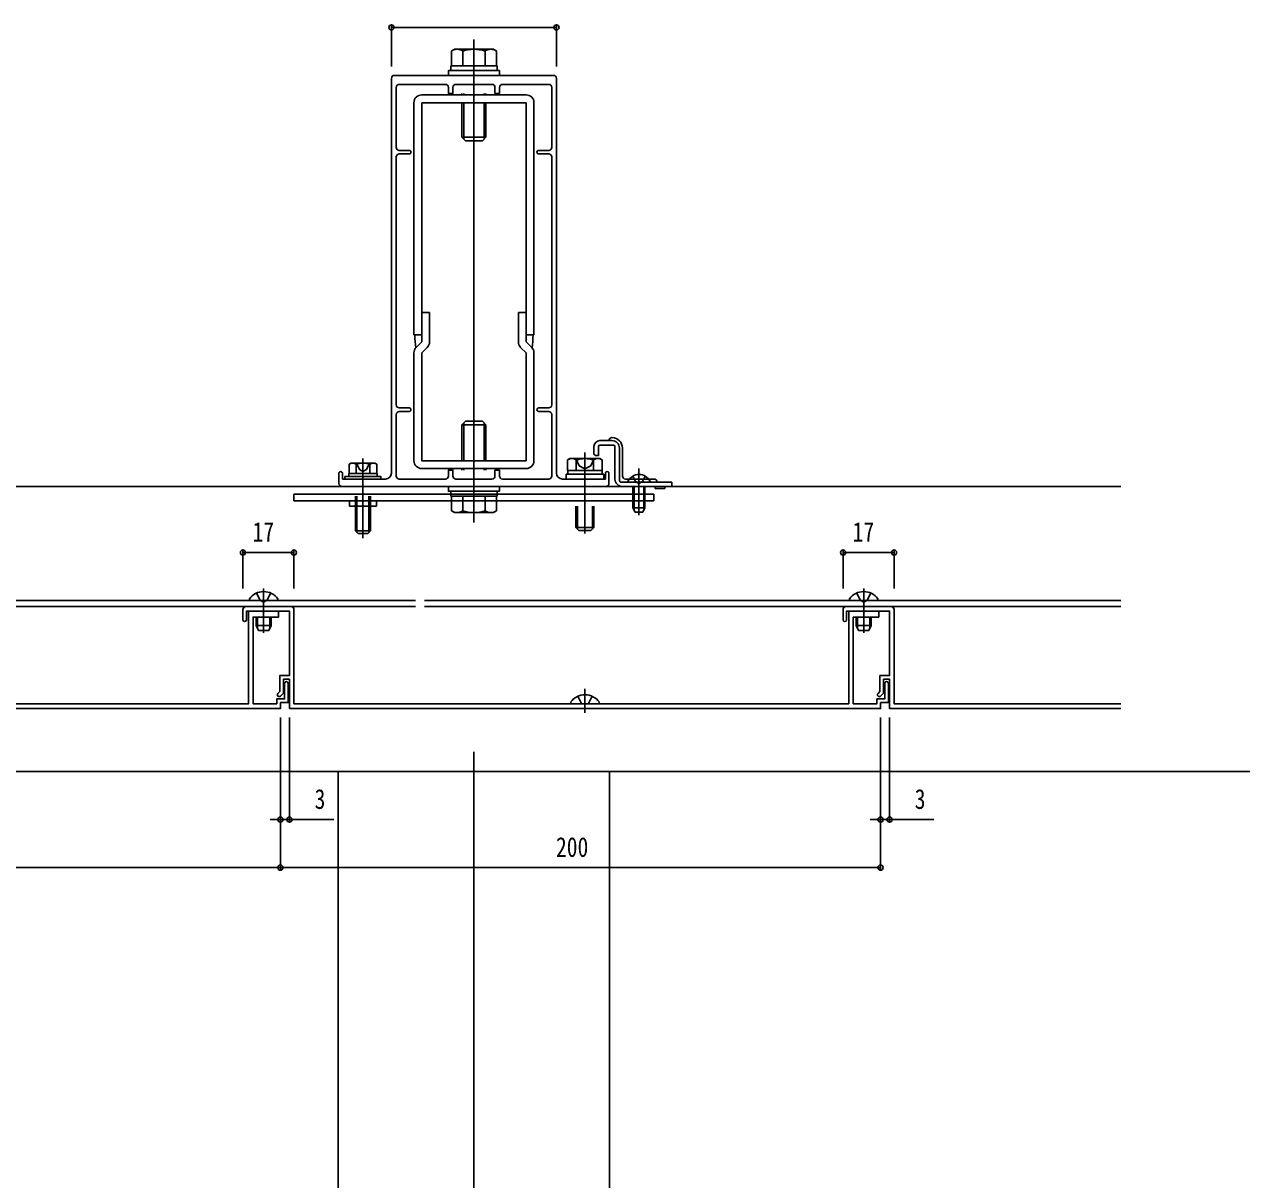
# Model space of a CAD drawing. Units: millimetres, scale not verified. Extents: x -841 to 841, y -594 to 594.
# Drawn here: x -405.8 to -0.1, y -207.8 to 177.2 of the extents above; entities that cross this region are included whole.
import ezdxf
from ezdxf.enums import TextEntityAlignment as Align

# ---------------------------------------------------------------- set-up
doc = ezdxf.new("R2010")
doc.units = ezdxf.units.MM
doc.header["$LTSCALE"] = 3
for name, color, linetype in [('0-2_YKK_11', 7, 'Continuous'), ('0-3_YKK_12', 2, 'Continuous'), ('0-4_YKK_13', 4, 'Continuous'), ('0-5_YKK_D', 6, 'Continuous')]:
    doc.layers.add(name, color=color, linetype=linetype)
doc.styles.add('ＭＳ ゴシック', font='')
doc.styles.get('ＭＳ ゴシック').set_extended_font_data('MS Gothic')

msp = doc.modelspace()

# ---------------------------------------------------------------- linework, layer by layer
at = {"layer": '0-2_YKK_11'}
for p, q in [((-283.427, 159.154), (-283.427, 27.654)), ((-229.427, 160.154), (-282.427, 160.154)), ((-228.427, 27.654), (-228.427, 159.154)), ((-281.827, 156.154), (-281.827, 136.154)), ((-265.427, 157.154), (-280.827, 157.154)), ((-249.927, 157.154), (-261.927, 157.154)), ((-231.027, 157.154), (-246.427, 157.154)), ((-230.027, 136.154), (-230.027, 156.154)), ((-280.827, 135.154), (-277.527, 135.154)), ((-277.527, 133.954), (-280.827, 133.954)), ((-234.327, 135.154), (-231.027, 135.154)), ((-231.027, 133.954), (-234.327, 133.954)), ((-281.827, 132.954), (-281.827, 50.354)), ((-230.027, 50.354), (-230.027, 132.954)), ((-280.827, 49.354), (-277.527, 49.354)), ((-234.327, 49.354), (-231.027, 49.354)), ((-281.827, 47.154), (-281.827, 26.654)), ((-277.527, 48.154), (-280.827, 48.154)), ((-231.027, 48.154), (-234.327, 48.154)), ((-230.027, 26.654), (-230.027, 47.154)), ((-300.927, 27.554), (-300.927, 24.154)), ((-280.827, 25.654), (-265.427, 25.654)), ((-261.927, 25.654), (-249.927, 25.654)), ((-246.427, 25.654), (-231.027, 25.654)), ((-210.927, 24.154), (-210.927, 27.554)), ((-299.927, 23.154), (-211.927, 23.154)), ((-332.927, -17.846), (-332.927, -21.246)), ((-316.927, -16.846), (-331.927, -16.846)), ((-132.927, -21.246), (-132.927, -17.846)), ((-131.927, -16.846), (-116.927, -16.846))]:
    msp.add_line(p, q, dxfattribs=at)
for points in [[(-262.927, 156.154), (-262.927, 154.154), (-264.427, 154.154), (-264.427, 156.154)], [(-247.427, 156.154), (-247.427, 154.154), (-248.927, 154.154), (-248.927, 156.154)], [(-264.427, 26.654), (-264.427, 28.654), (-262.927, 28.654), (-262.927, 26.654)], [(-248.927, 26.654), (-248.927, 28.654), (-247.427, 28.654), (-247.427, 26.654)], [(-285.427, 25.654), (-299.727, 25.654), (-299.727, 27.554)], [(-212.127, 27.554), (-212.127, 25.654), (-226.427, 25.654)], [(-319.027, -42.446), (-319.027, -47.646), (-321.627, -47.646), (-321.627, -49.246), (-329.527, -49.246), (-329.527, -20.346), (-321.027, -20.346), (-321.027, -18.346), (-325.568, -18.346), (-325.752, -18.466), (-326.302, -18.466), (-326.485, -18.346), (-331.027, -18.346), (-331.027, -49.246), (-506.827, -49.246)], [(-331.727, -21.246), (-331.727, -18.346), (-317.427, -18.346), (-317.427, -39.846), (-320.627, -39.846), (-320.627, -45.197), (-321.251, -45.822)], [(-119.027, -42.446), (-119.027, -47.646), (-121.627, -47.646), (-121.627, -49.246), (-129.527, -49.246), (-129.527, -20.346), (-121.027, -20.346), (-121.027, -18.346), (-125.568, -18.346), (-125.752, -18.466), (-126.302, -18.466), (-126.485, -18.346), (-131.027, -18.346), (-131.027, -49.246), (-315.927, -49.246), (-315.927, -17.846)], [(-121.251, -45.822), (-120.627, -45.197), (-120.627, -39.846), (-117.427, -39.846), (-117.427, -18.346), (-131.727, -18.346), (-131.727, -21.246)], [(-115.927, -17.846), (-115.927, -49.246), (-40.385, -49.246)], [(-517.427, -50.846), (-320.427, -50.846), (-320.427, -48.846), (-317.827, -48.846), (-317.827, -42.446)], [(-320.402, -46.67), (-319.427, -45.694), (-319.427, -41.046), (-317.427, -41.046), (-317.427, -50.846)], [(-317.427, -50.846), (-120.427, -50.846), (-120.427, -48.846), (-117.827, -48.846), (-117.827, -42.446)], [(-40.385, -50.846), (-117.427, -50.846), (-117.427, -41.046), (-119.427, -41.046), (-119.427, -45.694), (-120.402, -46.67)]]:
    msp.add_lwpolyline(points, dxfattribs=at)
for centre, radius, start, end in [((-282.427, 159.154), 1, 90.00001, 179.99999), ((-229.427, 159.154), 1, 0.00001, 89.99999), ((-280.827, 156.154), 1, 90.00001, 179.99999), ((-265.427, 156.154), 1, 0.00001, 89.99999), ((-261.927, 156.154), 1, 90.00001, 179.99999), ((-249.927, 156.154), 1, 0.00001, 89.99999), ((-246.427, 156.154), 1, 90.00001, 179.99999), ((-231.027, 156.154), 1, 0.00001, 89.99999), ((-280.827, 136.154), 1, 180.00001, 269.99999), ((-280.827, 132.954), 1, 90.00001, 179.99999), ((-277.527, 134.554), 0.6, 269.99999, 90.00001), ((-234.327, 134.554), 0.6, 89.99999, 270.00001), ((-231.027, 136.154), 1, 270.00001, 359.99999), ((-231.027, 132.954), 1, 0.00001, 89.99999), ((-280.827, 50.354), 1, 180.00001, 269.99999), ((-277.527, 48.754), 0.6, 269.99999, 90.00001), ((-234.327, 48.754), 0.6, 89.99999, 270.00001), ((-231.027, 50.354), 1, 270.00001, 359.99999), ((-280.827, 47.154), 1, 90.00001, 179.99999), ((-231.027, 47.154), 1, 0.00001, 89.99999), ((-300.327, 27.554), 0.6, 359.99999, 180.00001), ((-285.427, 27.654), 2, 270.00001, 359.99999), ((-280.827, 26.654), 1, 180.00001, 269.99999), ((-265.427, 26.654), 1, 270.00001, 359.99999), ((-261.927, 26.654), 1, 180.00001, 269.99999), ((-249.927, 26.654), 1, 270.00001, 359.99999), ((-246.427, 26.654), 1, 180.00001, 269.99999), ((-231.027, 26.654), 1, 270.00001, 359.99999), ((-226.427, 27.654), 2, 180.00001, 269.99999), ((-211.527, 27.554), 0.6, 359.99999, 180.00001), ((-299.927, 24.154), 1, 180.00001, 269.99999), ((-211.927, 24.154), 1, 270.00001, 359.99999), ((-331.927, -17.846), 1, 90.00001, 179.99999), ((-316.927, -17.846), 1, 0.00001, 89.99999), ((-131.927, -17.846), 1, 90, 180), ((-116.927, -17.846), 1, 0, 90), ((-332.327, -21.246), 0.6, 179.99999, 0.00001), ((-132.327, -21.246), 0.6, 180, 0), ((-318.427, -42.446), 0.6, 359.99999, 180.00001), ((-118.427, -42.446), 0.6, 359.99999, 180.00001), ((-320.827, -46.246), 0.6, 134.99999, 315.00001), ((-120.827, -46.246), 0.6, 135, 315)]:
    msp.add_arc(centre, radius, start, end, dxfattribs=at)
at = {"layer": '0-3_YKK_12'}
for p, q in [((-255.927, 172.118), (-255.927, 135.388)), ((-255.927, 160.154), (-255.927, 23.154)), ((-255.927, 11.191), (-255.927, 47.92)), ((-541.927, 23.154), (-40.385, 23.154)), ((-541.927, -14.846), (-275.424, -14.846)), ((-272.424, -14.846), (-40.385, -14.846)), ((-541.927, -16.846), (-275.424, -16.846)), ((-272.424, -16.846), (-40.385, -16.846)), ((-255.927, -65.22), (-255.927, -437.67)), ((-715.427, -71.846), (677.573, -71.846)), ((-301.127, -71.846), (-301.127, -363.17)), ((-210.727, -71.846), (-210.727, -363.17))]:
    msp.add_line(p, q, dxfattribs=at)
at = {"layer": '0-4_YKK_13'}
for p, q in [((-262.427, 168.854), (-263.432, 168.274)), ((-263.432, 163.354), (-263.432, 168.274)), ((-262.427, 168.854), (-249.427, 168.854)), ((-259.68, 163.354), (-259.68, 168.274)), ((-252.174, 163.354), (-252.174, 168.274)), ((-249.427, 168.854), (-248.421, 168.274)), ((-248.421, 163.354), (-248.421, 168.274)), ((-263.627, 163.354), (-248.227, 163.354)), ((-263.627, 163.354), (-263.627, 161.754)), ((-263.432, 163.354), (-248.421, 163.354)), ((-248.227, 163.354), (-248.227, 161.754)), ((-275.927, 73.654), (-275.927, 151.054)), ((-273.327, 153.654), (-238.527, 153.654)), ((-273.327, 151.054), (-238.527, 151.054)), ((-273.327, 71.354), (-273.327, 151.054)), ((-259.927, 153.654), (-259.927, 154.154)), ((-259.927, 139.554), (-259.927, 151.054)), ((-259.279, 153.654), (-259.279, 154.154)), ((-259.279, 138.906), (-259.279, 151.054)), ((-252.575, 153.654), (-252.575, 154.154)), ((-252.575, 138.906), (-252.575, 151.054)), ((-251.927, 154.154), (-251.927, 153.654)), ((-251.927, 151.054), (-251.927, 139.554)), ((-238.527, 151.054), (-238.527, 71.354)), ((-235.927, 151.054), (-235.927, 73.654)), ((-251.927, 139.554), (-259.927, 139.554)), ((-258.727, 138.354), (-259.927, 139.554)), ((-253.127, 138.354), (-258.727, 138.354)), ((-253.127, 138.354), (-251.927, 139.554)), ((-273.327, 81.154), (-270.727, 81.154)), ((-270.727, 71.354), (-270.727, 81.154)), ((-241.127, 71.354), (-241.127, 81.154)), ((-238.527, 81.154), (-241.127, 81.154)), ((-273.327, 73.654), (-275.927, 73.654)), ((-238.527, 73.654), (-235.927, 73.654)), ((-275.165, 69.516), (-273.327, 71.354)), ((-273.327, 67.677), (-271.488, 69.516)), ((-238.527, 67.677), (-240.365, 69.516)), ((-236.688, 69.516), (-238.527, 71.354)), ((-275.927, 31.754), (-275.927, 67.677)), ((-238.527, 67.677), (-238.527, 31.754)), ((-235.927, 67.677), (-235.927, 31.754)), ((-258.727, 44.954), (-259.927, 43.754)), ((-253.127, 44.954), (-258.727, 44.954)), ((-253.127, 44.954), (-251.927, 43.754)), ((-259.927, 43.754), (-259.927, 31.754)), ((-251.927, 43.754), (-259.927, 43.754)), ((-259.279, 44.402), (-259.279, 31.754)), ((-252.575, 44.402), (-252.575, 31.754)), ((-251.927, 31.754), (-251.927, 43.754)), ((-213.927, 38.454), (-209.927, 38.454)), ((-213.927, 36.954), (-209.427, 36.954)), ((-218.927, 34.454), (-218.927, 7.454)), ((-215.927, 33.954), (-215.927, 36.454)), ((-215.927, 33.954), (-215.427, 33.454)), ((-208.927, 36.454), (-208.927, 25.654)), ((-207.427, 25.154), (-207.427, 35.954)), ((-206.427, 26.654), (-206.427, 35.954)), ((-296.922, 30.955), (-297.541, 30.598)), ((-297.541, 27.455), (-297.541, 30.598)), ((-296.922, 30.955), (-288.922, 30.953)), ((-295.232, 27.455), (-295.231, 30.597)), ((-292.928, 5.954), (-292.921, 32.454)), ((-290.613, 27.454), (-290.612, 30.596)), ((-288.922, 30.953), (-288.303, 30.596)), ((-288.304, 27.453), (-288.303, 30.596)), ((-238.527, 29.154), (-273.327, 29.154)), ((-259.927, 29.154), (-259.927, 28.654)), ((-259.279, 29.154), (-259.279, 28.654)), ((-252.575, 29.154), (-252.575, 28.654)), ((-251.927, 28.654), (-251.927, 29.154)), ((-223.927, 32.454), (-224.7, 32.008)), ((-224.7, 32.008), (-224.7, 28.454)), ((-213.153, 28.454), (-224.7, 28.454)), ((-224.627, 28.454), (-224.627, 27.254)), ((-213.927, 32.454), (-223.927, 32.454)), ((-221.813, 32.008), (-221.814, 28.454)), ((-216.04, 32.008), (-216.04, 28.454)), ((-213.927, 32.454), (-213.153, 32.008)), ((-213.227, 27.254), (-213.227, 28.454)), ((-213.153, 32.008), (-213.153, 28.454)), ((-200.927, 29.154), (-200.927, 13.654)), ((-297.623, 26.455), (-297.623, 27.455)), ((-297.623, 27.455), (-288.223, 27.453)), ((-288.223, 27.453), (-288.223, 26.453)), ((-225.177, 25.654), (-212.677, 25.654)), ((-206.927, 24.654), (-189.927, 24.654)), ((-195.927, 25.654), (-205.427, 25.654)), ((-204.522, 24.654), (-197.331, 24.654)), ((-202.977, 26.62), (-202.072, 24.805)), ((-200.927, 24.196), (-202.072, 24.805)), ((-200.927, 24.196), (-199.782, 24.805)), ((-198.877, 26.62), (-199.782, 24.805)), ((-189.927, 24.654), (-189.927, 23.154)), ((-315.927, 20.654), (-195.927, 20.654)), ((-315.927, 20.654), (-315.927, 18.354)), ((-263.627, 19.954), (-263.627, 21.554)), ((-248.227, 19.954), (-248.227, 21.554)), ((-189.927, 23.154), (-206.427, 23.154)), ((-202.927, 23.154), (-202.927, 16.054)), ((-202.548, 23.154), (-202.548, 15.296)), ((-199.306, 23.154), (-199.306, 15.296)), ((-198.927, 23.154), (-198.927, 16.054)), ((-195.927, 20.654), (-195.927, 18.354)), ((-195.577, 23.154), (-195.577, 22.454)), ((-192.277, 22.454), (-195.577, 22.454)), ((-192.277, 23.154), (-192.277, 22.454)), ((-315.927, 18.354), (-195.927, 18.354)), ((-297.427, 18.354), (-297.427, 16.654)), ((-297.427, 16.654), (-288.427, 16.654)), ((-295.427, 8.355), (-295.424, 19.955)), ((-294.927, 7.869), (-294.924, 19.955)), ((-290.927, 7.868), (-290.924, 19.954)), ((-290.424, 19.954), (-290.427, 8.354)), ((-288.427, 18.354), (-288.427, 16.654)), ((-263.627, 19.954), (-248.227, 19.954)), ((-263.432, 19.954), (-263.432, 15.035)), ((-263.432, 19.954), (-248.421, 19.954)), ((-259.68, 19.954), (-259.68, 15.035)), ((-252.174, 19.954), (-252.174, 15.035)), ((-248.421, 19.954), (-248.421, 15.035)), ((-221.927, 16.654), (-221.927, 9.454)), ((-221.387, 8.914), (-221.387, 16.654)), ((-216.467, 8.914), (-216.467, 16.654)), ((-215.927, 9.454), (-215.927, 16.654)), ((-262.427, 14.454), (-263.432, 15.035)), ((-262.427, 14.454), (-249.427, 14.454)), ((-249.427, 14.454), (-248.421, 15.035)), ((-198.927, 16.054), (-202.927, 16.054)), ((-202.227, 14.654), (-202.927, 16.054)), ((-199.627, 14.654), (-202.227, 14.654)), ((-198.927, 16.054), (-199.627, 14.654)), ((-290.427, 8.354), (-295.427, 8.355)), ((-294.527, 7.455), (-295.427, 8.355)), ((-291.327, 7.454), (-290.427, 8.354)), ((-215.927, 9.454), (-221.927, 9.454)), ((-221.927, 9.454), (-220.927, 8.454)), ((-220.927, 8.454), (-216.927, 8.454)), ((-215.927, 9.454), (-216.927, 8.454)), ((-291.327, 7.454), (-294.527, 7.455)), ((-326.027, -10.846), (-326.027, -25.545)), ((-126.027, -10.846), (-126.027, -25.545)), ((-330.777, -14.246), (-330.777, -14.346)), ((-330.277, -14.846), (-321.777, -14.846)), ((-328.377, -12.334), (-327.172, -14.751)), ((-326.027, -15.36), (-327.172, -14.751)), ((-326.027, -15.36), (-324.882, -14.751)), ((-323.677, -12.334), (-324.882, -14.751)), ((-321.277, -14.246), (-321.277, -14.346)), ((-130.777, -14.246), (-130.777, -14.346)), ((-130.277, -14.846), (-121.777, -14.846)), ((-128.377, -12.334), (-127.172, -14.751)), ((-126.027, -15.36), (-127.172, -14.751)), ((-126.027, -15.36), (-124.882, -14.751)), ((-123.677, -12.334), (-124.882, -14.751)), ((-121.277, -14.246), (-121.277, -14.346)), ((-328.527, -20.346), (-328.527, -23.146)), ((-323.527, -23.146), (-328.527, -23.146)), ((-327.727, -24.846), (-328.527, -23.146)), ((-328.094, -20.346), (-328.094, -24.066)), ((-323.527, -23.146), (-324.327, -24.846)), ((-323.96, -20.346), (-323.96, -24.066)), ((-323.527, -20.346), (-323.527, -23.146)), ((-128.527, -20.346), (-128.527, -23.146)), ((-123.527, -23.146), (-128.527, -23.146)), ((-127.727, -24.846), (-128.527, -23.146)), ((-128.094, -20.346), (-128.094, -24.066)), ((-123.527, -23.146), (-124.327, -24.846)), ((-123.96, -20.346), (-123.96, -24.066)), ((-123.527, -20.346), (-123.527, -23.146)), ((-324.327, -24.846), (-327.727, -24.846)), ((-124.327, -24.846), (-127.727, -24.846)), ((-218.927, -44.246), (-218.927, -52.246)), ((-223.677, -48.646), (-223.677, -48.746)), ((-221.277, -46.734), (-220.072, -49.151)), ((-218.927, -45.246), (-218.927, -50.846)), ((-216.577, -46.734), (-217.782, -49.151)), ((-214.177, -48.646), (-214.177, -48.746)), ((-223.177, -49.246), (-214.677, -49.246)), ((-219.893, -49.246), (-220.072, -49.151)), ((-217.96, -49.246), (-217.782, -49.151))]:
    msp.add_line(p, q, dxfattribs=at)
for points in [[(-247.427, 160.154), (-264.427, 160.154), (-264.427, 161.754), (-247.427, 161.754)], [(-286.923, 25.653), (-298.923, 25.656), (-298.923, 26.456), (-286.923, 26.453)], [(-247.427, 23.154), (-264.427, 23.154), (-264.427, 21.554), (-247.427, 21.554)]]:
    msp.add_lwpolyline(points, close=True, dxfattribs=at)
for points in [[(-238.527, 31.754), (-273.327, 31.754), (-273.327, 67.677)], [(-221.977, 32.457), (-220.827, 30.099), (-218.927, 29.089)], [(-215.877, 32.457), (-217.027, 30.099), (-218.927, 29.089)], [(-215.427, 33.454), (-214.427, 33.454), (-214.427, 36.454)], [(-295.122, 30.955), (-294.072, 28.802), (-292.922, 28.19)], [(-290.722, 30.954), (-291.772, 28.801), (-292.922, 28.19)], [(-212.677, 25.654), (-212.677, 27.254), (-225.177, 27.254), (-225.177, 25.654)]]:
    msp.add_lwpolyline(points, dxfattribs=at)
for centre, radius, start, end in [((-261.556, 165.532), 3.323, 55.61575, 124.38425), ((-255.927, 156.435), 12.419, 72.41205, 107.58795), ((-250.298, 165.532), 3.323, 55.61575, 124.38425), ((-273.327, 151.054), 2.6, 90, 180), ((-238.527, 151.054), 2.6, 0, 90), ((-273.327, 67.677), 2.6, 135, 180), ((-273.327, 71.354), 2.6, 315, 0), ((-238.527, 71.354), 2.6, 180, 225), ((-238.527, 67.677), 2.6, 0, 45), ((-213.927, 36.454), 2, 90, 180), ((-213.927, 36.454), 0.5, 90, 180), ((-209.927, 38.454), 1, 90, 180), ((-209.927, 35.954), 3.5, 0, 90), ((-209.927, 35.954), 2.5, 0, 90), ((-209.427, 36.454), 0.5, 0, 90), ((-296.386, 28.91), 2.045, 55.60191, 124.37041), ((-292.924, 23.311), 7.643, 72.39821, 107.57411), ((-289.458, 28.909), 2.045, 55.60191, 124.37041), ((-273.327, 31.754), 2.6, 180, 270), ((-238.527, 31.754), 2.6, 270, 0), ((-223.257, 29.898), 2.556, 55.61708, 124.38292), ((-218.927, 22.9), 9.554, 72.41276, 107.58724), ((-214.597, 29.898), 2.556, 55.61708, 124.38292), ((-206.427, 25.654), 2.5, 180, 270), ((-206.927, 25.154), 0.5, 180, 270), ((-205.427, 26.654), 1, 180, 270), ((-204.522, 24.808), 0.154, 152.71904, 270), ((-200.927, 22.954), 4.2, 27.28096, 152.71904), ((-197.331, 24.808), 0.154, 270, 27.28096), ((-195.927, 24.654), 1, 0, 90), ((-261.556, 17.777), 3.323, 235.61575, 304.38425), ((-255.927, 26.874), 12.419, 252.41205, 287.58795), ((-250.298, 17.777), 3.323, 235.61575, 304.38425), ((-326.027, -17.746), 5.9, 36.38156, 143.61844), ((-126.027, -17.746), 5.9, 36.38156, 143.61844), ((-330.277, -14.346), 0.5, 180, 270), ((-321.777, -14.346), 0.5, 270, 0), ((-130.277, -14.346), 0.5, 180, 270), ((-121.777, -14.346), 0.5, 270, 0), ((-218.927, -52.146), 5.9, 36.38156, 143.61844), ((-223.177, -48.746), 0.5, 180, 270), ((-214.677, -48.746), 0.5, 270, 0)]:
    msp.add_arc(centre, radius, start, end, dxfattribs=at)
for centre, major_axis, start_param, end_param in [((-273.627, 73.654), (0.011, -7.658), 4.7120019, 5.3024181), ((-238.227, 73.654), (-0.011, -7.658), 0.9807672, 1.5711834)]:
    msp.add_ellipse(centre, major_axis=major_axis, ratio=0.261149, start_param=start_param, end_param=end_param, dxfattribs=at)
at = {"layer": '0-5_YKK_D'}
for p, q in [((-283.427, 163.154), (-283.427, 177.154)), ((-283.427, 176.154), (-228.427, 176.154)), ((-228.427, 163.154), (-228.427, 177.154)), ((-332.927, -10.846), (-332.927, 2.154)), ((-332.927, 1.154), (-315.927, 1.154)), ((-315.927, -10.846), (-315.927, 2.154)), ((-132.927, -10.846), (-132.927, 2.154)), ((-132.927, 1.154), (-115.927, 1.154)), ((-115.927, -10.846), (-115.927, 2.154)), ((-320.427, -53.846), (-320.427, -104.846)), ((-320.427, -53.846), (-320.427, -88.846)), ((-320.427, -53.846), (-320.427, -104.846)), ((-317.427, -53.846), (-317.427, -88.846)), ((-120.427, -53.846), (-120.427, -88.846)), ((-120.427, -53.846), (-120.427, -104.846)), ((-117.427, -53.846), (-117.427, -88.846)), ((-320.427, -87.846), (-323.827, -87.846)), ((-320.427, -87.846), (-317.427, -87.846)), ((-317.427, -87.846), (-302.627, -87.846)), ((-120.427, -87.846), (-123.827, -87.846)), ((-120.427, -87.846), (-117.427, -87.846)), ((-117.427, -87.846), (-102.627, -87.846)), ((-520.427, -103.846), (-320.427, -103.846)), ((-320.427, -103.846), (-120.427, -103.846))]:
    msp.add_line(p, q, dxfattribs=at)
for centre in [(-283.427, 176.154), (-228.427, 176.154), (-332.927, 1.154), (-315.927, 1.154), (-132.927, 1.154), (-115.927, 1.154), (-320.427, -87.846), (-317.427, -87.846), (-120.427, -87.846), (-117.427, -87.846), (-320.427, -103.846), (-320.427, -103.846), (-120.427, -103.846)]:
    msp.add_circle(centre, 0.85, dxfattribs=at)

# ---------------------------------------------------------------- texts
at = {"layer": '0-5_YKK_D', "style": 'ＭＳ ゴシック', "width": 0.8}
for s, p in [('17', (-329.707, 2.754)), ('17', (-129.707, 2.754)), ('3', (-309.027, -86.246)), ('3', (-109.027, -86.246)), ('200', (-228.587, -102.246))]:
    msp.add_text(s, height=6.598, dxfattribs=at).set_placement(p, align=Align.BOTTOM_LEFT)

doc.saveas('drawing.dxf')
